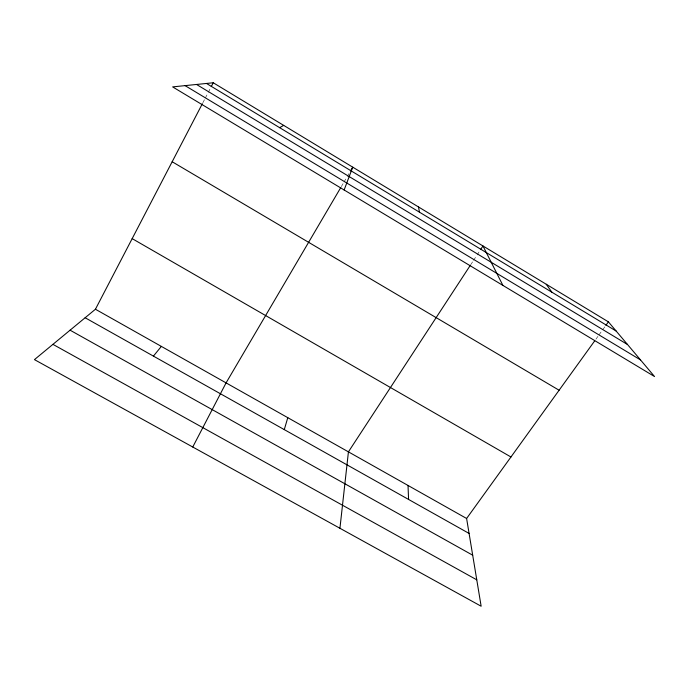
<?xml version="1.0" encoding="UTF-8"?>
<svg xmlns="http://www.w3.org/2000/svg" width="689" height="689" viewBox="0 0 689 689"><rect width="100%" height="100%" fill="white"/><g stroke="black" fill="none" stroke-linecap="round" stroke-linejoin="round"><path stroke-width="0.52" stroke-dasharray="3.44 2.58" d="M202.859 102.756L204.84 98.949M205.339 97.993L207.811 93.239M208.311 92.283L210.782 87.529M341.305 186.65L343.484 182.938M344.026 182.008L346.748 177.374M347.29 176.444L348.927 173.662M470.682 264.774L473.016 261.191M473.601 260.296L476.53 255.817M477.115 254.921L480.044 250.443M595.925 339.169L598.422 335.707M599.042 334.845L602.16 330.513M602.789 329.652L605.286 326.19"/><path stroke-width="1.03" d="M339.935 528.274L348.427 451.855L470.096 265.67M284.281 429.617L287.787 417.672M344.13 189.975L352.742 167.169L350.563 170.881M594.676 340.9L466.608 518.481L481.146 606.234L34.45 359.624L95.435 309.24L202.368 103.703M211.273 86.573L213.254 82.766L608.404 321.858L654.55 376.556L172.62 86.892L213.254 82.766M192.756 447.015L226.078 382.886L340.754 187.58M480.629 249.547L482.972 245.964L502.884 285.392M605.907 325.32L608.404 321.858M153.423 356.11L161.355 346.395M279.648 127.672L283.696 125.389M52.932 344.354L476.771 579.828M70.08 330.186L472.688 555.196M85.135 317.75L469.088 533.432M95.435 309.24L466.608 518.481M132.176 238.627L510.954 456.988M172.172 161.743L559.098 390.232M185.091 85.625L640.512 359.916M206.493 83.455L616.164 331.056M196.537 84.463L627.533 344.526M546.274 284.264L551.863 292.196M418.473 206.941L419.463 212.178M408.026 485.452L408.577 499.439"/></g></svg>
